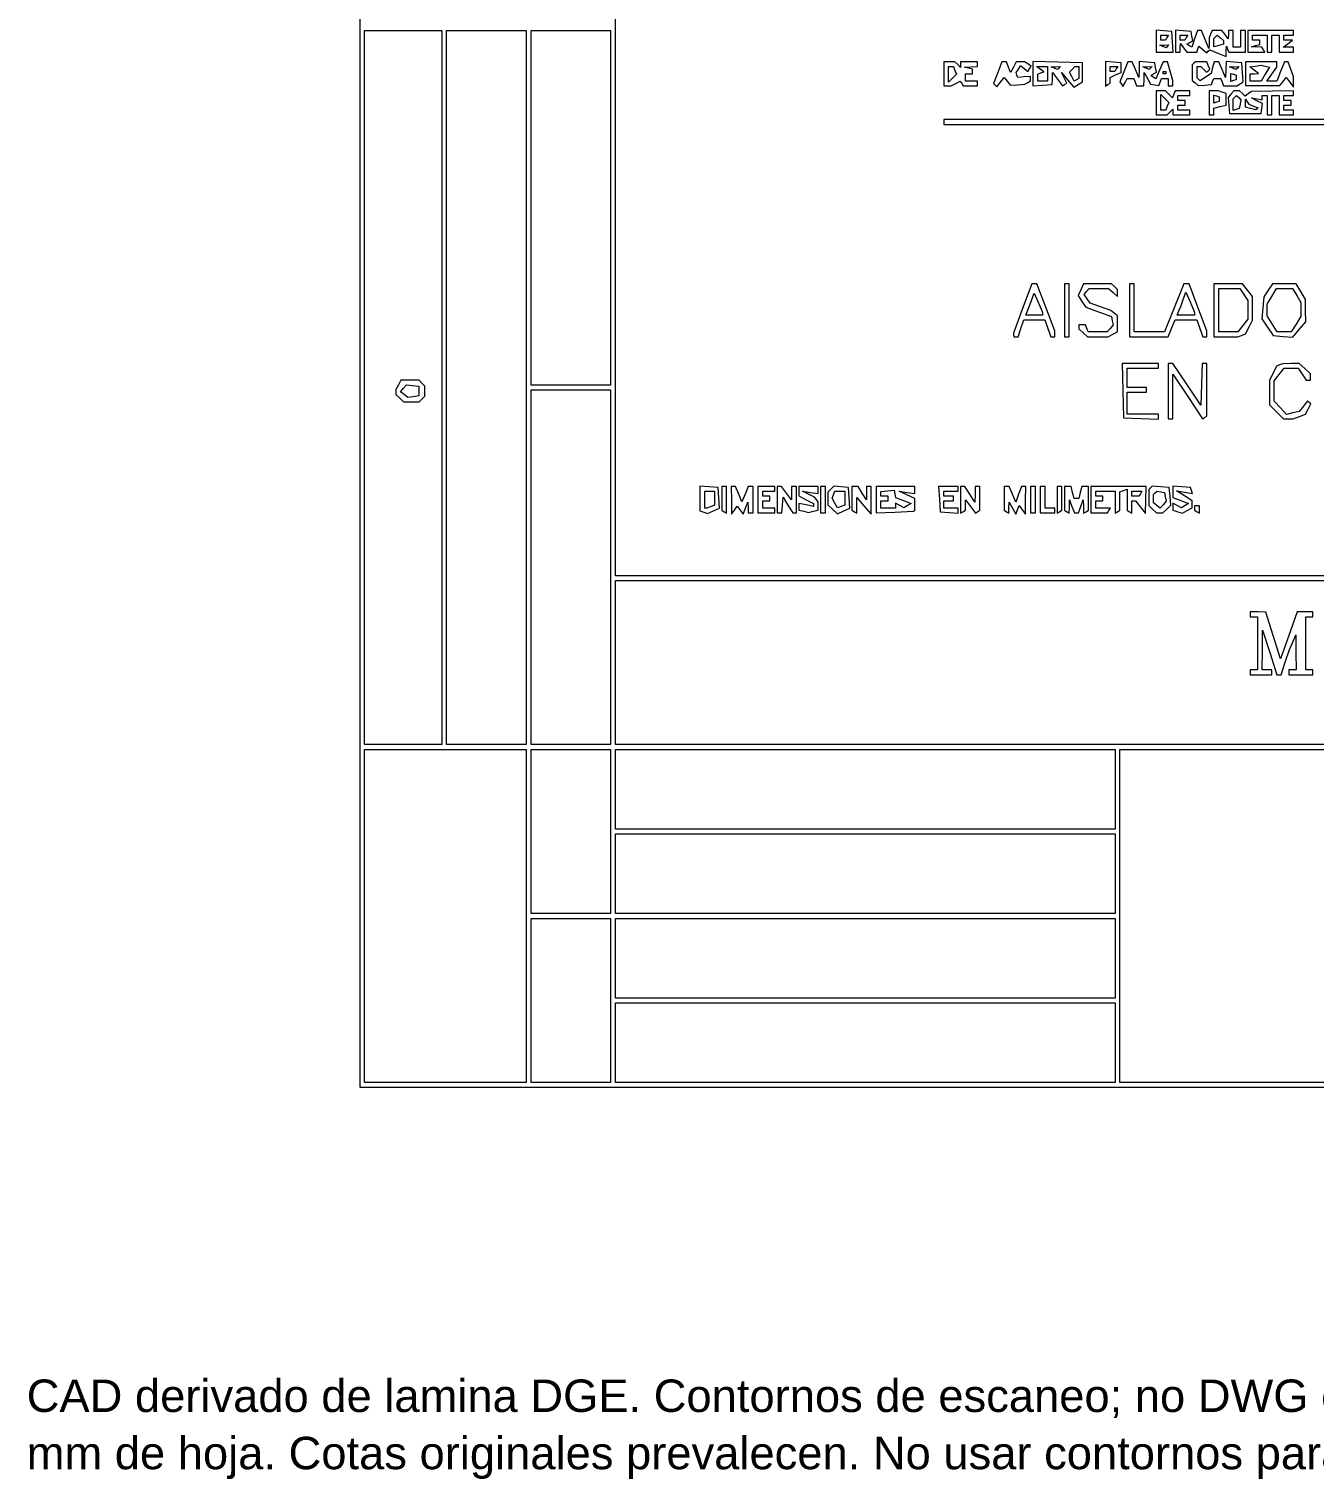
# Paper-space layout 'AN-08-DGE-065-A' of a CAD drawing. Header units: metres, sheet in millimetres. Extents: x 12 to 193, y 4 to 291.
# Drawn here: x 12.1 to 79.5, y 4.5 to 80.5 of the extents above; entities that cross this region are included whole.
import ezdxf

# ---------------------------------------------------------------- set-up
doc = ezdxf.new("R2010")
doc.units = ezdxf.units.M
doc.layers.add('DGE_CONTORNOS', color=7, linetype='Continuous', lineweight=0)
doc.layers.add('DGE_DATOS', color=7, linetype='Continuous', lineweight=0)
doc.styles.add('DGE_ARIAL', font='arial.ttf')

# ---------------------------------------------------------------- blocks, each defined once
blk = doc.blocks.new('LP_REF_DGE_MT_065_A')
at = {"layer": 'DGE_CONTORNOS'}
for points in [[(116.564, 271.062), (116.469, 270.966), (116.469, 270.228), (116.469, 269.49), (72.961, 269.49), (29.452, 269.49), (29.452, 147.253), (29.452, 25.015), (111.094, 25.015), (192.736, 25.015), (192.736, 147.253), (192.736, 269.49), (154.735, 269.49), (116.734, 269.49), (116.697, 270.324), (116.659, 271.157)], [(116.469, 268.732), (116.469, 268.226), (116.596, 268.226), (116.722, 268.226), (116.722, 268.732), (116.722, 269.238), (154.603, 269.238), (192.483, 269.238), (192.483, 160.533), (192.483, 51.828), (117.671, 51.828), (42.859, 51.828), (42.859, 160.533), (42.859, 269.238), (79.664, 269.238), (116.469, 269.238)], [(33.752, 61.693), (33.752, 42.975), (31.729, 42.975), (29.705, 42.975), (29.705, 61.693), (29.705, 80.411), (31.729, 80.411), (33.752, 80.411)], [(38.179, 61.693), (38.179, 42.975), (36.092, 42.975), (34.005, 42.975), (34.005, 61.693), (34.005, 80.411), (36.092, 80.411), (38.179, 80.411)], [(42.606, 71.115), (42.606, 61.819), (40.519, 61.819), (38.432, 61.819), (38.432, 71.115), (38.432, 80.411), (40.519, 80.411), (42.606, 80.411)], [(71.19, 79.85), (71.19, 79.273), (71.64, 79.273), (72.09, 79.273), (72.051, 79.81), (72.012, 80.348), (71.601, 80.387), (71.19, 80.427)], [(71.759, 80.032), (71.681, 79.905), (71.562, 79.905), (71.443, 79.905), (71.443, 80.032), (71.443, 80.158), (71.64, 80.158), (71.837, 80.158)], [(72.202, 79.85), (72.202, 79.273), (72.328, 79.273), (72.455, 79.273), (72.459, 79.494), (72.463, 79.715), (72.631, 79.494), (72.799, 79.273), (73.059, 79.273), (73.319, 79.273), (73.372, 79.431), (73.425, 79.589), (73.639, 79.413), (73.852, 79.237), (73.928, 79.313), (74.005, 79.389), (74.431, 79.211), (74.858, 79.033), (74.868, 79.311), (74.878, 79.589), (74.942, 79.431), (75.005, 79.273), (75.438, 79.273), (75.87, 79.273), (75.87, 79.842), (75.87, 80.411), (75.743, 80.411), (75.617, 80.411), (75.617, 79.968), (75.617, 79.526), (75.427, 79.526), (75.237, 79.526), (75.237, 79.968), (75.237, 80.411), (75.111, 80.411), (74.984, 80.411), (74.98, 80.19), (74.976, 79.968), (74.808, 80.19), (74.64, 80.411), (74.383, 80.411), (74.126, 80.411), (74.049, 80.211), (73.973, 80.011), (73.966, 79.737), (73.959, 79.462), (73.763, 79.937), (73.566, 80.411), (73.463, 80.411), (73.36, 80.411), (73.213, 79.967), (73.067, 79.523), (72.937, 79.604), (72.807, 79.684), (72.96, 79.778), (73.112, 79.872), (73.067, 80.11), (73.022, 80.348), (72.612, 80.387), (72.202, 80.427)], [(72.771, 80.032), (72.693, 79.905), (72.574, 79.905), (72.455, 79.905), (72.455, 80.032), (72.455, 80.158), (72.652, 80.158), (72.849, 80.158)], [(74.731, 79.778), (74.731, 79.682), (74.478, 79.616), (74.225, 79.549), (74.225, 79.769), (74.225, 79.989), (74.309, 80.073), (74.392, 80.156), (74.562, 80.015), (74.731, 79.874)], [(75.996, 79.842), (75.996, 79.273), (76.446, 79.273), (76.896, 79.273), (76.818, 79.399), (76.74, 79.526), (76.463, 79.54), (76.186, 79.555), (76.407, 79.613), (76.629, 79.671), (76.629, 79.788), (76.629, 79.905), (76.439, 79.905), (76.249, 79.905), (76.249, 80.032), (76.249, 80.158), (76.629, 80.158), (77.008, 80.158), (77.008, 79.715), (77.008, 79.273), (77.134, 79.273), (77.261, 79.273), (77.261, 79.715), (77.261, 80.158), (77.451, 80.158), (77.64, 80.158), (77.64, 79.715), (77.64, 79.273), (78.02, 79.273), (78.399, 79.273), (78.399, 79.399), (78.399, 79.526), (78.122, 79.526), (77.845, 79.526), (78.091, 79.711), (78.336, 79.897), (78.115, 79.901), (77.893, 79.905), (77.893, 80.032), (77.893, 80.158), (78.146, 80.158), (78.399, 80.158), (78.399, 80.285), (78.399, 80.411), (77.198, 80.411), (75.996, 80.411)], [(71.788, 79.576), (71.712, 79.499), (71.546, 79.566), (71.38, 79.632), (71.622, 79.642), (71.865, 79.652)], [(60.06, 78.134), (60.06, 77.502), (60.258, 77.502), (60.456, 77.502), (60.693, 77.629), (60.93, 77.756), (61.008, 77.629), (61.087, 77.502), (61.459, 77.502), (61.831, 77.502), (61.831, 77.629), (61.831, 77.755), (61.514, 77.755), (61.198, 77.755), (61.198, 77.945), (61.198, 78.134), (61.388, 78.134), (61.578, 78.134), (61.578, 78.252), (61.578, 78.369), (61.356, 78.427), (61.135, 78.485), (61.483, 78.499), (61.831, 78.514), (61.831, 78.64), (61.831, 78.767), (61.388, 78.767), (60.945, 78.767), (60.945, 78.615), (60.945, 78.463), (60.793, 78.615), (60.642, 78.767), (60.351, 78.767), (60.06, 78.767)], [(60.65, 78.314), (60.727, 78.115), (60.52, 77.908), (60.313, 77.701), (60.313, 78.107), (60.313, 78.514), (60.443, 78.514), (60.574, 78.514)], [(62.898, 78.195), (62.679, 77.623), (62.762, 77.54), (62.845, 77.457), (63.033, 77.701), (63.222, 77.945), (63.38, 77.742), (63.539, 77.539), (63.926, 77.562), (64.314, 77.585), (64.464, 77.678), (64.613, 77.77), (64.613, 77.881), (64.613, 77.992), (64.279, 77.969), (63.945, 77.945), (63.902, 78.071), (63.858, 78.198), (63.973, 78.379), (64.088, 78.561), (64.276, 78.405), (64.464, 78.249), (64.555, 78.395), (64.646, 78.542), (64.471, 78.653), (64.297, 78.763), (64.08, 78.765), (63.863, 78.767), (63.713, 78.487), (63.564, 78.207), (63.46, 78.487), (63.356, 78.767), (63.236, 78.767), (63.116, 78.767)], [(64.74, 78.135), (64.74, 77.496), (65.245, 77.531), (65.751, 77.565), (65.755, 77.882), (65.759, 78.198), (66.019, 77.849), (66.279, 77.501), (66.395, 77.572), (66.511, 77.644), (66.373, 77.921), (66.235, 78.198), (66.554, 77.818), (66.873, 77.439), (67.103, 77.579), (67.332, 77.719), (67.332, 78.211), (67.332, 78.704), (66.036, 78.739), (64.74, 78.775)], [(65.498, 78.134), (65.498, 77.755), (65.245, 77.755), (64.993, 77.755), (64.993, 77.934), (64.993, 78.113), (65.151, 78.178), (65.309, 78.242), (65.119, 78.376), (64.929, 78.51), (65.214, 78.512), (65.498, 78.514)], [(66.097, 78.437), (66.02, 78.361), (65.854, 78.427), (65.688, 78.494), (65.931, 78.504), (66.173, 78.514)], [(67.143, 78.205), (67.143, 77.896), (67.023, 77.822), (66.902, 77.748), (66.776, 77.985), (66.649, 78.222), (66.794, 78.368), (66.94, 78.514), (67.041, 78.514), (67.143, 78.514)], [(68.534, 78.135), (68.534, 77.487), (68.66, 77.565), (68.787, 77.644), (68.787, 77.796), (68.787, 77.948), (69.071, 78.073), (69.356, 78.198), (69.356, 78.451), (69.356, 78.704), (68.945, 78.743), (68.534, 78.783)], [(69.103, 78.387), (69.025, 78.261), (68.906, 78.261), (68.787, 78.261), (68.787, 78.387), (68.787, 78.514), (68.984, 78.514), (69.181, 78.514)], [(69.505, 78.243), (69.299, 77.72), (69.377, 77.595), (69.454, 77.47), (69.57, 77.676), (69.685, 77.882), (69.855, 77.882), (70.025, 77.882), (70.097, 77.692), (70.17, 77.502), (70.364, 77.502), (70.558, 77.502), (70.562, 77.85), (70.567, 78.198), (70.736, 77.891), (70.906, 77.585), (71.119, 77.553), (71.332, 77.522), (71.401, 77.702), (71.47, 77.882), (71.646, 77.882), (71.822, 77.882), (71.822, 77.692), (71.822, 77.502), (71.949, 77.502), (72.075, 77.502), (72.075, 77.646), (72.075, 77.789), (71.929, 78.278), (71.782, 78.767), (71.669, 78.767), (71.557, 78.767), (71.369, 78.319), (71.182, 77.871), (71.046, 77.955), (70.91, 78.04), (71.062, 78.134), (71.215, 78.228), (71.17, 78.466), (71.125, 78.704), (70.715, 78.743), (70.305, 78.783), (70.3, 78.364), (70.295, 77.945), (70.116, 78.356), (69.937, 78.767), (69.824, 78.767), (69.711, 78.767)], [(70.903, 78.437), (70.826, 78.361), (70.66, 78.427), (70.494, 78.494), (70.737, 78.504), (70.979, 78.514)], [(73.171, 78.683), (73.087, 78.598), (73.087, 78.192), (73.087, 77.786), (73.245, 77.655), (73.403, 77.524), (73.75, 77.545), (74.096, 77.565), (74.157, 77.723), (74.218, 77.882), (74.398, 77.882), (74.578, 77.882), (74.651, 77.692), (74.723, 77.502), (75.075, 77.504), (75.427, 77.506), (75.594, 77.612), (75.761, 77.718), (75.72, 78.211), (75.68, 78.704), (75.269, 78.743), (74.858, 78.783), (74.848, 78.364), (74.837, 77.945), (74.657, 78.356), (74.478, 78.767), (74.354, 78.767), (74.23, 78.767), (74.153, 78.457), (74.075, 78.148), (73.785, 77.958), (73.496, 77.768), (73.418, 77.846), (73.34, 77.924), (73.34, 78.219), (73.34, 78.514), (73.441, 78.514), (73.542, 78.514), (73.692, 78.364), (73.842, 78.215), (73.923, 78.296), (74.004, 78.377), (73.929, 78.572), (73.854, 78.767), (73.555, 78.767), (73.256, 78.767)], [(75.456, 78.437), (75.38, 78.361), (75.214, 78.427), (75.048, 78.494), (75.29, 78.504), (75.532, 78.514)], [(75.87, 78.143), (75.87, 77.52), (76.777, 77.517), (77.684, 77.514), (77.844, 77.729), (78.004, 77.945), (78.198, 77.692), (78.391, 77.439), (78.395, 77.705), (78.399, 77.97), (78.26, 78.369), (78.122, 78.767), (78.021, 78.767), (77.921, 78.767), (77.718, 78.261), (77.516, 77.755), (77.253, 77.755), (76.991, 77.755), (77.252, 78.122), (77.514, 78.49), (77.514, 78.628), (77.514, 78.767), (76.692, 78.767), (75.87, 78.767)], [(76.916, 78.12), (76.701, 77.755), (76.412, 77.755), (76.123, 77.755), (76.123, 77.945), (76.123, 78.134), (76.344, 78.138), (76.565, 78.143), (76.334, 78.318), (76.102, 78.494), (76.397, 78.539), (76.692, 78.585), (76.912, 78.535), (77.132, 78.485)], [(71.696, 78.198), (71.696, 78.134), (71.633, 78.134), (71.569, 78.134), (71.569, 78.198), (71.569, 78.261), (71.633, 78.261), (71.696, 78.261)], [(75.383, 77.945), (75.383, 77.825), (75.247, 77.779), (75.111, 77.734), (75.111, 77.945), (75.111, 78.156), (75.247, 78.11), (75.383, 78.065)], [(71.19, 76.617), (71.19, 75.984), (71.481, 75.984), (71.772, 75.984), (71.924, 76.136), (72.075, 76.288), (72.075, 76.136), (72.075, 75.984), (72.518, 75.984), (72.961, 75.984), (72.961, 76.111), (72.961, 76.237), (72.645, 76.237), (72.328, 76.237), (72.328, 76.364), (72.328, 76.49), (72.518, 76.49), (72.708, 76.49), (72.708, 76.617), (72.708, 76.743), (72.518, 76.743), (72.328, 76.743), (72.328, 76.87), (72.328, 76.996), (72.645, 76.996), (72.961, 76.996), (72.961, 77.123), (72.961, 77.249), (72.577, 77.249), (72.194, 77.249), (72.122, 77.063), (72.051, 76.876), (71.864, 77.063), (71.678, 77.249), (71.434, 77.249), (71.19, 77.249)], [(71.78, 76.437), (71.704, 76.237), (71.573, 76.237), (71.443, 76.237), (71.443, 76.644), (71.443, 77.05), (71.65, 76.843), (71.857, 76.636)], [(73.973, 76.617), (73.973, 75.984), (74.099, 75.984), (74.225, 75.984), (74.225, 76.16), (74.225, 76.336), (74.542, 76.416), (74.858, 76.495), (74.858, 76.795), (74.858, 77.096), (74.658, 77.172), (74.458, 77.249), (74.215, 77.249), (73.973, 77.249)], [(74.497, 76.806), (74.497, 76.686), (74.361, 76.641), (74.225, 76.596), (74.225, 76.806), (74.225, 77.017), (74.361, 76.972), (74.497, 76.927)], [(75.118, 77.068), (74.967, 76.886), (75.007, 76.467), (75.048, 76.048), (75.87, 76.048), (76.692, 76.048), (76.729, 76.31), (76.767, 76.573), (76.476, 76.725), (76.186, 76.876), (76.47, 76.822), (76.755, 76.767), (76.755, 76.882), (76.755, 76.996), (76.882, 76.996), (77.008, 76.996), (77.008, 76.49), (77.008, 75.984), (77.134, 75.984), (77.261, 75.984), (77.261, 76.49), (77.261, 76.996), (77.451, 76.996), (77.64, 76.996), (77.64, 76.49), (77.64, 75.984), (78.02, 75.984), (78.399, 75.984), (78.399, 76.111), (78.399, 76.237), (78.146, 76.237), (77.893, 76.237), (77.893, 76.364), (77.893, 76.49), (78.083, 76.49), (78.273, 76.49), (78.273, 76.617), (78.273, 76.743), (78.083, 76.743), (77.893, 76.743), (77.893, 76.87), (77.893, 76.996), (78.146, 76.996), (78.399, 76.996), (78.399, 77.119), (78.399, 77.243), (77.293, 77.226), (76.186, 77.209), (76.022, 77.083), (75.859, 76.956), (75.713, 77.103), (75.566, 77.249), (75.417, 77.249), (75.268, 77.249)], [(75.597, 76.546), (75.554, 76.322), (75.395, 76.269), (75.237, 76.216), (75.237, 76.522), (75.237, 76.828), (75.324, 76.914), (75.41, 77), (75.525, 76.885), (75.64, 76.77)], [(76.299, 76.446), (76.538, 76.358), (76.483, 76.303), (76.428, 76.247), (76.149, 76.32), (75.87, 76.393), (75.872, 76.6), (75.874, 76.806), (75.967, 76.671), (76.059, 76.535)], [(64.199, 65.834), (63.721, 64.538), (63.725, 64.444), (63.728, 64.349), (63.844, 64.349), (63.961, 64.349), (64.107, 64.791), (64.253, 65.234), (64.804, 65.234), (65.356, 65.234), (65.516, 64.791), (65.676, 64.349), (65.777, 64.349), (65.878, 64.349), (65.879, 64.507), (65.881, 64.665), (65.415, 65.898), (64.95, 67.131), (64.813, 67.131), (64.676, 67.13)], [(66.384, 65.74), (66.384, 64.349), (66.51, 64.349), (66.637, 64.349), (66.637, 65.74), (66.637, 67.131), (66.51, 67.131), (66.384, 67.131)], [(67.249, 66.82), (67.107, 66.509), (67.305, 66.207), (67.503, 65.905), (68.175, 65.664), (68.847, 65.422), (68.891, 65.195), (68.934, 64.969), (68.782, 64.785), (68.629, 64.602), (68.135, 64.602), (67.641, 64.602), (67.568, 64.791), (67.495, 64.981), (67.319, 64.981), (67.143, 64.981), (67.143, 64.874), (67.143, 64.767), (67.374, 64.558), (67.605, 64.349), (68.141, 64.349), (68.677, 64.349), (68.922, 64.48), (69.166, 64.611), (69.166, 65.033), (69.166, 65.456), (68.997, 65.596), (68.828, 65.737), (68.283, 65.929), (67.738, 66.121), (67.578, 66.341), (67.417, 66.561), (67.548, 66.72), (67.68, 66.878), (68.192, 66.878), (68.704, 66.878), (68.935, 66.669), (69.166, 66.46), (69.166, 66.644), (69.166, 66.828), (69.015, 66.979), (68.863, 67.131), (68.126, 67.131), (67.39, 67.131)], [(69.799, 65.74), (69.799, 64.349), (70.809, 64.349), (71.819, 64.349), (72.004, 64.791), (72.189, 65.234), (72.756, 65.234), (73.324, 65.234), (73.484, 64.791), (73.644, 64.349), (73.745, 64.349), (73.846, 64.349), (73.847, 64.507), (73.849, 64.665), (73.384, 65.898), (72.918, 67.131), (72.781, 67.13), (72.645, 67.129), (72.139, 65.866), (71.633, 64.603), (70.842, 64.603), (70.052, 64.602), (70.052, 65.866), (70.052, 67.131), (69.925, 67.131), (69.799, 67.131)], [(74.225, 65.74), (74.225, 64.349), (74.848, 64.349), (75.47, 64.349), (75.674, 64.427), (75.879, 64.506), (76.064, 64.864), (76.249, 65.222), (76.249, 65.843), (76.249, 66.465), (75.987, 66.798), (75.725, 67.131), (74.975, 67.131), (74.225, 67.131)], [(75.792, 66.566), (75.996, 66.255), (75.996, 65.761), (75.996, 65.268), (75.734, 64.935), (75.472, 64.602), (74.975, 64.602), (74.478, 64.602), (74.478, 65.74), (74.478, 66.878), (75.033, 66.878), (75.588, 66.878)], [(77.065, 66.787), (76.839, 66.443), (76.786, 65.87), (76.733, 65.297), (77.032, 64.855), (77.332, 64.412), (77.849, 64.374), (78.366, 64.336), (78.699, 64.731), (79.032, 65.127), (79.031, 65.718), (79.031, 66.309), (78.78, 66.72), (78.529, 67.131), (77.91, 67.131), (77.29, 67.131)], [(78.562, 66.511), (78.779, 66.144), (78.778, 65.784), (78.778, 65.424), (78.527, 65.013), (78.277, 64.602), (77.906, 64.602), (77.535, 64.602), (77.271, 65.028), (77.008, 65.454), (77.008, 65.755), (77.009, 66.056), (77.26, 66.467), (77.51, 66.878), (77.927, 66.878), (78.345, 66.878)], [(65.236, 65.582), (65.245, 65.487), (64.809, 65.487), (64.372, 65.487), (64.586, 66.064), (64.8, 66.641), (65.013, 66.159), (65.227, 65.677)], [(73.204, 65.582), (73.214, 65.487), (72.757, 65.487), (72.301, 65.487), (72.391, 65.708), (72.481, 65.93), (72.616, 66.305), (72.752, 66.681), (72.973, 66.179), (73.195, 65.677)], [(69.447, 61.535), (69.483, 60.112), (70.4, 60.075), (71.316, 60.038), (71.316, 60.17), (71.316, 60.302), (70.494, 60.302), (69.672, 60.302), (69.672, 60.871), (69.672, 61.44), (70.178, 61.44), (70.684, 61.44), (70.684, 61.566), (70.684, 61.693), (70.178, 61.693), (69.672, 61.693), (69.672, 62.199), (69.672, 62.705), (70.494, 62.705), (71.316, 62.705), (71.316, 62.831), (71.316, 62.958), (70.364, 62.958), (69.411, 62.958)], [(71.822, 61.503), (71.822, 60.049), (71.949, 60.049), (72.075, 60.049), (72.076, 61.218), (72.077, 62.388), (72.851, 61.221), (73.625, 60.054), (73.736, 60.122), (73.846, 60.19), (73.846, 61.574), (73.846, 62.958), (73.724, 62.958), (73.603, 62.958), (73.566, 61.863), (73.53, 60.768), (72.802, 61.863), (72.074, 62.958), (71.948, 62.958), (71.822, 62.958)], [(77.669, 62.873), (77.509, 62.808), (77.322, 62.446), (77.134, 62.085), (77.134, 61.436), (77.134, 60.788), (77.504, 60.418), (77.874, 60.049), (78.128, 60.049), (78.383, 60.049), (78.7, 60.169), (79.016, 60.289), (79.161, 60.559), (79.305, 60.829), (79.221, 60.913), (79.136, 60.997), (78.911, 60.719), (78.686, 60.441), (78.358, 60.359), (78.031, 60.277), (77.709, 60.624), (77.387, 60.971), (77.387, 61.504), (77.387, 62.038), (77.65, 62.371), (77.912, 62.705), (78.279, 62.705), (78.646, 62.705), (78.854, 62.388), (79.061, 62.072), (79.173, 62.072), (79.285, 62.072), (79.285, 62.24), (79.285, 62.408), (78.992, 62.683), (78.699, 62.958), (78.265, 62.948), (77.83, 62.938)], [(31.48, 61.828), (31.349, 61.583), (31.349, 61.457), (31.349, 61.331), (31.548, 61.133), (31.747, 60.934), (32.155, 60.934), (32.563, 60.934), (32.715, 61.086), (32.867, 61.237), (32.867, 61.503), (32.867, 61.769), (32.715, 61.92), (32.563, 62.072), (32.087, 62.072), (31.611, 62.072)], [(32.551, 61.503), (32.551, 61.25), (32.259, 61.209), (31.968, 61.167), (31.783, 61.32), (31.599, 61.473), (31.748, 61.653), (31.897, 61.832), (32.224, 61.794), (32.551, 61.756)], [(42.606, 52.27), (42.606, 42.975), (40.519, 42.975), (38.432, 42.975), (38.432, 52.27), (38.432, 61.566), (40.519, 61.566), (42.606, 61.566)], [(47.286, 55.879), (47.286, 55.235), (47.483, 55.159), (47.681, 55.083), (47.996, 55.227), (48.312, 55.37), (48.273, 55.907), (48.234, 56.444), (47.76, 56.483), (47.286, 56.523)], [(48.044, 55.888), (48.044, 55.523), (47.844, 55.446), (47.644, 55.369), (47.591, 55.369), (47.538, 55.369), (47.538, 55.812), (47.538, 56.254), (47.791, 56.254), (48.044, 56.254)], [(48.424, 55.882), (48.424, 55.258), (48.55, 55.179), (48.677, 55.101), (48.677, 55.804), (48.677, 56.507), (48.55, 56.507), (48.424, 56.507)], [(48.937, 55.78), (48.945, 55.053), (49.088, 55.264), (49.232, 55.476), (49.389, 55.264), (49.545, 55.053), (49.672, 55.369), (49.799, 55.685), (49.807, 55.401), (49.815, 55.116), (49.942, 55.116), (50.068, 55.116), (50.068, 55.812), (50.068, 56.507), (49.942, 56.507), (49.816, 56.507), (49.651, 56.104), (49.486, 55.7), (49.319, 56.104), (49.152, 56.507), (49.041, 56.507), (48.93, 56.507)], [(50.321, 55.812), (50.321, 55.116), (50.764, 55.116), (51.206, 55.116), (51.206, 55.243), (51.206, 55.369), (50.89, 55.369), (50.574, 55.369), (50.574, 55.559), (50.574, 55.748), (50.764, 55.748), (50.953, 55.748), (50.953, 55.875), (50.953, 56.001), (50.764, 56.001), (50.574, 56.001), (50.574, 56.128), (50.574, 56.254), (50.89, 56.254), (51.206, 56.254), (51.206, 56.381), (51.206, 56.507), (50.764, 56.507), (50.321, 56.507)], [(51.333, 55.812), (51.333, 55.116), (51.451, 55.116), (51.57, 55.116), (51.609, 55.527), (51.649, 55.938), (51.898, 55.527), (52.146, 55.116), (52.245, 55.116), (52.345, 55.116), (52.345, 55.812), (52.345, 56.507), (52.218, 56.507), (52.092, 56.507), (52.088, 56.16), (52.084, 55.812), (51.824, 56.16), (51.565, 56.507), (51.449, 56.507), (51.333, 56.507)], [(52.471, 56.258), (52.471, 56.008), (52.851, 55.812), (53.23, 55.616), (53.23, 55.54), (53.23, 55.464), (52.851, 55.54), (52.471, 55.616), (52.471, 55.444), (52.471, 55.272), (52.724, 55.206), (52.977, 55.14), (53.23, 55.206), (53.483, 55.272), (53.481, 55.479), (53.479, 55.685), (53.386, 55.815), (53.293, 55.945), (52.977, 56.103), (52.661, 56.261), (53.072, 56.197), (53.483, 56.134), (53.483, 56.321), (53.483, 56.507), (52.977, 56.507), (52.471, 56.507)], [(53.609, 55.812), (53.609, 55.116), (53.736, 55.116), (53.862, 55.116), (53.862, 55.812), (53.862, 56.507), (53.736, 56.507), (53.609, 56.507)], [(54.146, 56.361), (53.989, 56.204), (53.989, 55.869), (53.989, 55.535), (54.242, 55.305), (54.496, 55.076), (54.819, 55.223), (55.142, 55.37), (55.103, 55.907), (55.064, 56.444), (54.684, 56.481), (54.304, 56.519)], [(54.874, 55.888), (54.874, 55.523), (54.686, 55.451), (54.499, 55.378), (54.361, 55.637), (54.222, 55.895), (54.291, 56.075), (54.36, 56.254), (54.617, 56.254), (54.874, 56.254)], [(55.254, 55.882), (55.254, 55.258), (55.38, 55.179), (55.507, 55.101), (55.507, 55.515), (55.507, 55.929), (55.881, 55.491), (56.255, 55.053), (56.26, 55.78), (56.266, 56.507), (56.139, 56.507), (56.013, 56.507), (56.009, 56.16), (56.006, 55.812), (55.79, 56.16), (55.575, 56.507), (55.414, 56.507), (55.254, 56.507)], [(56.518, 55.812), (56.518, 55.116), (57.499, 55.167), (58.479, 55.219), (58.511, 55.231), (58.542, 55.243), (58.542, 55.558), (58.542, 55.874), (58.131, 56.065), (57.72, 56.257), (58.131, 56.195), (58.542, 56.134), (58.542, 56.321), (58.542, 56.507), (57.53, 56.507), (56.518, 56.507)], [(57.947, 55.772), (58.352, 55.617), (58.169, 55.502), (57.987, 55.387), (57.758, 55.509), (57.53, 55.631), (57.53, 55.5), (57.53, 55.369), (57.151, 55.369), (56.771, 55.369), (56.771, 55.559), (56.771, 55.748), (56.961, 55.748), (57.151, 55.748), (57.151, 55.875), (57.151, 56.001), (56.961, 56.001), (56.771, 56.001), (56.771, 56.119), (56.771, 56.238), (57.119, 56.278), (57.467, 56.318), (57.504, 56.122), (57.541, 55.926)], [(59.832, 55.843), (59.87, 55.179), (60.344, 55.14), (60.819, 55.101), (60.819, 55.235), (60.819, 55.369), (60.439, 55.369), (60.06, 55.369), (60.06, 55.559), (60.06, 55.748), (60.313, 55.748), (60.566, 55.748), (60.566, 55.875), (60.566, 56.001), (60.313, 56.001), (60.06, 56.001), (60.06, 56.128), (60.06, 56.254), (60.439, 56.254), (60.819, 56.254), (60.819, 56.381), (60.819, 56.507), (60.306, 56.507), (59.794, 56.507)], [(60.945, 55.804), (60.945, 55.101), (61.072, 55.179), (61.198, 55.258), (61.202, 55.535), (61.206, 55.812), (61.466, 55.463), (61.726, 55.115), (61.842, 55.186), (61.957, 55.258), (61.957, 55.882), (61.957, 56.507), (61.831, 56.507), (61.704, 56.507), (61.702, 56.096), (61.7, 55.685), (61.437, 56.096), (61.173, 56.507), (61.059, 56.507), (60.945, 56.507)], [(63.222, 55.882), (63.222, 55.258), (63.348, 55.179), (63.475, 55.101), (63.479, 55.393), (63.484, 55.685), (63.66, 55.369), (63.836, 55.053), (63.923, 55.278), (64.011, 55.503), (64.181, 55.278), (64.352, 55.053), (64.356, 55.78), (64.36, 56.507), (64.246, 56.507), (64.132, 56.507), (63.986, 56.096), (63.839, 55.685), (63.663, 56.096), (63.487, 56.507), (63.354, 56.507), (63.222, 56.507)], [(64.613, 55.812), (64.613, 55.116), (64.74, 55.116), (64.866, 55.116), (64.866, 55.812), (64.866, 56.507), (64.74, 56.507), (64.613, 56.507)], [(65.119, 55.812), (65.119, 55.116), (65.498, 55.116), (65.878, 55.116), (65.878, 55.243), (65.878, 55.369), (65.625, 55.369), (65.372, 55.369), (65.372, 55.938), (65.372, 56.507), (65.245, 56.507), (65.119, 56.507)], [(66.004, 55.804), (66.004, 55.101), (66.131, 55.179), (66.257, 55.258), (66.257, 55.882), (66.257, 56.507), (66.131, 56.507), (66.004, 56.507)], [(66.384, 55.882), (66.384, 55.258), (66.51, 55.179), (66.637, 55.101), (66.647, 55.456), (66.657, 55.812), (66.784, 55.464), (66.911, 55.116), (67.016, 55.116), (67.122, 55.116), (67.249, 55.464), (67.376, 55.812), (67.386, 55.456), (67.396, 55.101), (67.522, 55.179), (67.649, 55.258), (67.649, 55.882), (67.649, 56.507), (67.473, 56.507), (67.297, 56.507), (67.217, 56.191), (67.138, 55.875), (67.016, 55.875), (66.895, 55.875), (66.815, 56.191), (66.736, 56.507), (66.56, 56.507), (66.384, 56.507)], [(67.775, 55.812), (67.775, 55.116), (68.21, 55.116), (68.645, 55.116), (68.724, 55.243), (68.802, 55.369), (68.415, 55.369), (68.028, 55.369), (68.028, 55.559), (68.028, 55.748), (68.218, 55.748), (68.407, 55.748), (68.407, 55.875), (68.407, 56.001), (68.218, 56.001), (68.028, 56.001), (68.028, 56.128), (68.028, 56.254), (68.534, 56.254), (69.04, 56.254), (69.04, 55.678), (69.04, 55.101), (69.166, 55.179), (69.293, 55.258), (69.293, 55.742), (69.293, 56.227), (69.483, 56.3), (69.672, 56.373), (69.672, 55.815), (69.672, 55.258), (69.799, 55.179), (69.925, 55.101), (69.925, 55.425), (69.925, 55.748), (70.015, 55.748), (70.105, 55.748), (70.368, 55.419), (70.631, 55.089), (70.648, 55.798), (70.665, 56.507), (69.22, 56.507), (67.775, 56.507)], [(70.368, 56.128), (70.29, 56.001), (70.107, 56.001), (69.925, 56.001), (69.925, 56.128), (69.925, 56.254), (70.186, 56.254), (70.446, 56.254)], [(70.901, 56.429), (70.811, 56.339), (70.811, 55.926), (70.811, 55.514), (71.009, 55.315), (71.208, 55.116), (71.38, 55.116), (71.551, 55.116), (71.757, 55.322), (71.962, 55.527), (71.924, 55.986), (71.886, 56.444), (71.438, 56.482), (70.991, 56.519)], [(71.673, 55.962), (71.717, 55.736), (71.563, 55.551), (71.409, 55.366), (71.236, 55.509), (71.064, 55.653), (71.064, 55.869), (71.064, 56.086), (71.152, 56.174), (71.241, 56.263), (71.435, 56.226), (71.63, 56.188)], [(72.075, 56.226), (72.075, 55.93), (72.486, 55.774), (72.897, 55.617), (72.715, 55.502), (72.532, 55.387), (72.303, 55.509), (72.075, 55.631), (72.075, 55.445), (72.075, 55.26), (72.324, 55.181), (72.572, 55.102), (72.829, 55.24), (73.087, 55.378), (73.087, 55.565), (73.087, 55.752), (72.676, 56.015), (72.265, 56.279), (72.686, 56.204), (73.108, 56.13), (73.056, 56.287), (73.004, 56.444), (72.54, 56.483), (72.075, 56.523)], [(73.214, 55.377), (73.214, 55.258), (73.34, 55.179), (73.467, 55.101), (73.467, 55.298), (73.467, 55.496), (73.34, 55.496), (73.214, 55.496)], [(192.483, 47.275), (192.483, 42.975), (117.671, 42.975), (42.859, 42.975), (42.859, 47.275), (42.859, 51.575), (117.671, 51.575), (192.483, 51.575)], [(76.123, 49.804), (76.123, 49.678), (76.312, 49.678), (76.502, 49.678), (76.502, 48.286), (76.502, 46.895), (76.312, 46.895), (76.123, 46.895), (76.123, 46.769), (76.123, 46.642), (76.692, 46.642), (77.261, 46.642), (77.261, 46.769), (77.261, 46.895), (77.008, 46.895), (76.755, 46.895), (76.764, 47.939), (76.774, 48.982), (77.148, 47.812), (77.522, 46.642), (77.634, 46.642), (77.747, 46.642), (77.966, 47.306), (78.186, 47.97), (78.351, 48.35), (78.516, 48.729), (78.521, 47.812), (78.526, 46.895), (78.336, 46.895), (78.146, 46.895), (78.146, 46.769), (78.146, 46.642), (78.779, 46.642), (79.411, 46.642), (79.411, 46.769), (79.411, 46.895), (79.221, 46.895), (79.032, 46.895), (79.032, 48.286), (79.032, 49.678), (79.221, 49.678), (79.411, 49.678), (79.411, 49.804), (79.411, 49.931), (79, 49.93), (78.589, 49.93), (78.153, 48.697), (77.716, 47.464), (77.33, 48.695), (76.945, 49.926), (76.534, 49.928), (76.123, 49.931)], [(38.179, 33.995), (38.179, 25.268), (33.942, 25.268), (29.705, 25.268), (29.705, 33.995), (29.705, 42.722), (33.942, 42.722), (38.179, 42.722)], [(42.606, 38.421), (42.606, 34.121), (40.519, 34.121), (38.432, 34.121), (38.432, 38.421), (38.432, 42.722), (40.519, 42.722), (42.606, 42.722)], [(69.04, 40.635), (69.04, 38.548), (55.949, 38.548), (42.859, 38.548), (42.859, 40.635), (42.859, 42.722), (55.949, 42.722), (69.04, 42.722)], [(170.349, 33.995), (170.349, 25.268), (119.821, 25.268), (69.293, 25.268), (69.293, 33.995), (69.293, 42.722), (119.821, 42.722), (170.349, 42.722)], [(69.04, 36.208), (69.04, 34.121), (55.949, 34.121), (42.859, 34.121), (42.859, 36.208), (42.859, 38.295), (55.949, 38.295), (69.04, 38.295)], [(42.606, 29.568), (42.606, 25.268), (40.519, 25.268), (38.432, 25.268), (38.432, 29.568), (38.432, 33.868), (40.519, 33.868), (42.606, 33.868)], [(69.04, 31.782), (69.04, 29.695), (55.949, 29.695), (42.859, 29.695), (42.859, 31.782), (42.859, 33.868), (55.949, 33.868), (69.04, 33.868)], [(69.04, 27.355), (69.04, 25.268), (55.949, 25.268), (42.859, 25.268), (42.859, 27.355), (42.859, 29.442), (55.949, 29.442), (69.04, 29.442)]]:
    blk.add_lwpolyline(points, close=True, dxfattribs=at)
blk.add_lwpolyline([(80.4, 75.731), (70.23, 75.731), (60.06, 75.731), (60.06, 75.605), (60.06, 75.479), (70.336, 75.479), (80.611, 75.479)], dxfattribs=at)
at = {"layer": 'DGE_DATOS', "style": 'DGE_ARIAL'}
for s, p in [('CAD derivado de lamina DGE. Contornos de escaneo; no DWG emitido por MINEM.', (12, 8)), ('mm de hoja. Cotas originales prevalecen. No usar contornos para medir piezas.', (12, 5))]:
    blk.add_text(s, height=1.7, dxfattribs=at).set_placement(p)

psp = doc.layouts.new('AN-08-DGE-065-A')

# ---------------------------------------------------------------- block references
at = {"layer": 'DGE_DATOS'}
psp.add_blockref('LP_REF_DGE_MT_065_A', (0, 0), dxfattribs=at)

doc.saveas('drawing.dxf')
